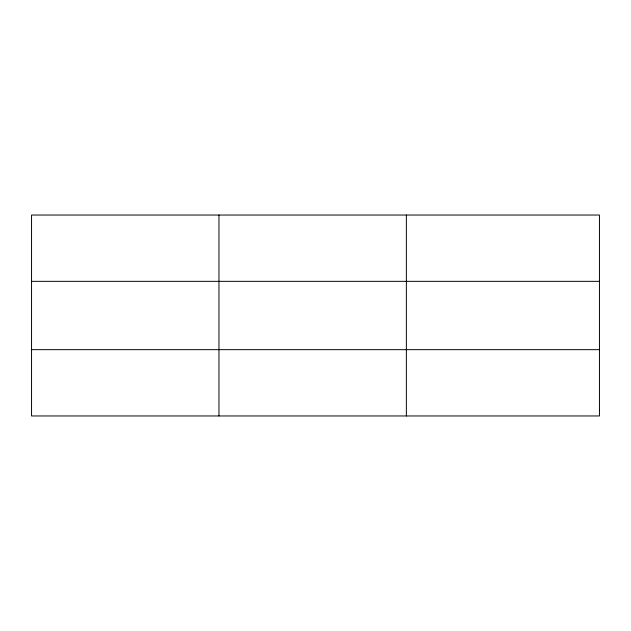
<?xml version="1.0" encoding="UTF-8"?>
<svg xmlns="http://www.w3.org/2000/svg" width="631" height="631" viewBox="0 0 631 631"><rect width="100%" height="100%" fill="white"/><g stroke="black" fill="none" stroke-linecap="round" stroke-linejoin="round"><path stroke-width="0.95" d="M218.957 215.037L218.957 415.963M406.364 215.037L406.364 415.963M31.55 281.339L599.45 281.339M31.55 349.661L599.45 349.661M599.45 409.937L599.45 415.963L31.55 415.963L31.55 215.037L599.45 215.037L599.45 409.937"/></g></svg>
